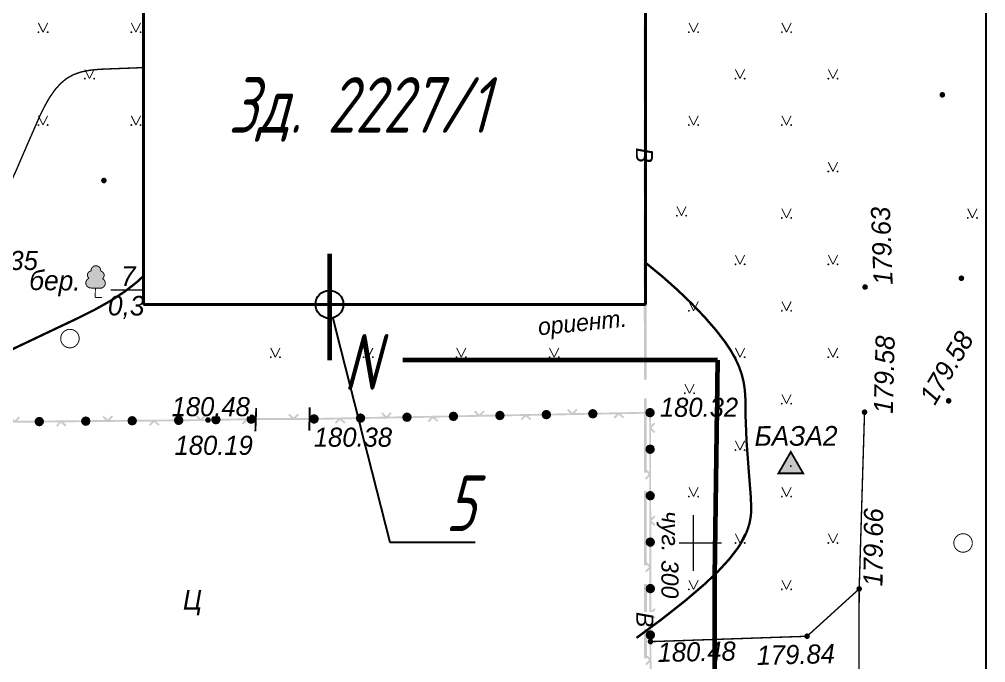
# Model space of a CAD drawing. Header units: millimetres. Extents: x 6735 to 13224, y -12144 to -9633.
# Drawn here: x 11084.1 to 11136.1, y -9702.5 to -9667.9 of the extents above; entities that cross this region are included whole.
import ezdxf
from ezdxf import colors
from ezdxf.entities.mleader import LeaderData, LeaderLine
from ezdxf.enums import TextEntityAlignment as Align
from ezdxf.math import Vec2, Vec3

# ---------------------------------------------------------------- set-up
doc = ezdxf.new("R2010")
doc.units = ezdxf.units.MM
doc.linetypes.add('Cплошная_0.50', pattern=[0])
doc.linetypes.add('Штриховая 1.5-1.5_0.50', pattern=[1.5, 0.75, -0.75])
for name, color, linetype, lineweight in [('КаБель силовой (Вновь)', 1, 'Continuous', 60), ('Линия выноска', 137, 'Continuous', 25), ('Рамка тонкая', 5, 'Continuous', 25), ('Строительный', 251, 'Continuous', 13), ('Текст', 2, 'Continuous', 25)]:
    doc.layers.add(name, color=color, linetype=linetype, lineweight=lineweight)
doc.styles.add('Simplex', font='simplex.shx', dxfattribs={"width": 0.7, "oblique": 15})
doc.styles.get("Standard").update_dxf_attribs({"font": 'arial.ttf'})

# ---------------------------------------------------------------- blocks, each defined once
blk = doc.blocks.new('1 - 1 пункт ГГС')
at = {"true_color": 0xffffff}
blk.add_hatch(color=7, dxfattribs=at).paths.add_polyline_path([(-1.326861, -0.769986), (1.326841, -0.769986), (0, 1.529892)])
at = {"color": 7, "linetype": 'Continuous', "lineweight": 0, "flags": 128}
for points, const_width in [([(-1.326859, -0.77), (0, 1.529889), (1.326859, -0.77), (-1.326859, -0.77)], 0.2), ([(0.040386, -0.033303), (0.049034, 0.018324), (0.008648, 0.051626), (-0.040386, 0.033303), (-0.049034, -0.018324), (-0.008648, -0.051626), (0.040386, -0.033303)], 0.1)]:
    blk.add_lwpolyline(points, close=True, dxfattribs=dict(at, const_width=const_width))
at = {"color": 7, "linetype": 'Continuous', "lineweight": 0, "true_color": 0xffffff, "const_width": 0.019999, "flags": 128}
blk.add_lwpolyline([(-1.326859, -0.77), (1.326859, -0.77), (0, 1.529889), (-1.326859, -0.77)], close=True, dxfattribs=at)
blk = doc.blocks.new('118 - 330 отм высот')
blk.add_hatch(color=7).paths.add_polyline_path([(0.098, 0.12), (0.002, 0.155), (-0.095, 0.121), (-0.146, 0.032), (-0.129, -0.069), (-0.05, -0.135), (0.052, -0.136), (0.131, -0.07), (0.149, 0.031)])
at = {"color": 7, "linetype": 'Continuous', "lineweight": 0, "const_width": 0.01, "flags": 128}
blk.add_lwpolyline([(0.098, 0.12), (0.002, 0.155), (-0.095, 0.121), (-0.146, 0.032), (-0.129, -0.069), (-0.05, -0.135), (0.052, -0.136), (0.131, -0.07), (0.149, 0.031), (0.098, 0.12)], close=True, dxfattribs=at)
blk = doc.blocks.new('2004 - 372 лес сажен d-2.0')
at = {"color": 7, "linetype": 'Continuous', "lineweight": 0, "const_width": 0.1, "flags": 128}
blk.add_lwpolyline([(0, 1), (0.269797, 0.962917), (0.519584, 0.854419), (0.730836, 0.682553), (0.887885, 0.460065), (0.979084, 0.203456), (0.997669, -0.068242), (0.942261, -0.33488), (0.81697, -0.57668), (0.631088, -0.775711), (0.398401, -0.917211), (0.136167, -0.990686), (-0.136167, -0.990686), (-0.398401, -0.917211), (-0.631088, -0.775711), (-0.81697, -0.57668), (-0.942261, -0.33488), (-0.997669, -0.068242), (-0.979084, 0.203456), (-0.887885, 0.460065), (-0.730836, 0.682553), (-0.519584, 0.854419), (-0.269797, 0.962917), (0, 1)], close=True, dxfattribs=at)
blk = doc.blocks.new('2014 - 416 газон')
at = {"color": 7, "linetype": 'Continuous', "lineweight": 0, "const_width": 0.1, "flags": 128}
for points in [[(-0.5, 1), (0, 0)], [(0, 0), (0.5, 1)]]:
    blk.add_lwpolyline(points, dxfattribs=at)
for points in [[(-0.5, 0.05), (-0.456699, 0.025), (-0.456699, -0.025), (-0.5, -0.05), (-0.543301, -0.025), (-0.543301, 0.025), (-0.5, 0.05)], [(0.5, 0.05), (0.543301, 0.025), (0.543301, -0.025), (0.5, -0.05), (0.456699, -0.025), (0.456699, 0.025), (0.5, 0.05)]]:
    blk.add_lwpolyline(points, close=True, dxfattribs=at)
blk = doc.blocks.new('22 - 107.1.1 столбы метал d-1.0')
blk.add_hatch(color=7).paths.add_polyline_path([(-0.00002, 0.5), (-0.25, 0.43302), (-0.43302, 0.25002), (-0.5, 0.00002), (-0.43302, -0.24998), (-0.25002, -0.433), (-0.00002, -0.5), (0.24998, -0.433), (0.433, -0.25), (0.5, 0), (0.433, 0.25), (0.25, 0.43302)])
at = {"color": 7, "linetype": 'Continuous', "lineweight": 0, "const_width": 0.02, "flags": 128}
blk.add_lwpolyline([(0, 0.5), (-0.25, 0.433013), (-0.433013, 0.25), (-0.5, 0), (-0.433013, -0.25), (-0.25, -0.433013), (0, -0.5), (0.25, -0.433013), (0.433013, -0.25), (0.5, 0), (0.433013, 0.25), (0.25, 0.433013), (0, 0.5)], close=True, dxfattribs=at)
blk = doc.blocks.new('736 - 474 Ворота')
at = {"color": 7, "linetype": 'Continuous', "lineweight": 0, "const_width": 0.2, "flags": 128}
blk.add_lwpolyline([(0, 1.25), (0, -1.25)], dxfattribs=at)
blk = doc.blocks.new('104 - 388.1 дер лист')
at = {"true_color": 0xffffff}
h = blk.add_hatch(color=7, dxfattribs=at)
h.dxf.hatch_style = 1
h.paths.add_polyline_path([(0.99, 1.79), (0.88, 1.94), (0.73, 2.05), (0.84, 2.16), (0.9, 2.32), (0.9, 2.5), (0.83, 2.65), (0.71, 2.77), (0.55, 2.83), (0.52, 2.88), (0.49, 3.07), (0.4, 3.23), (0.26, 3.35), (0.08, 3.41), (-0.11, 3.41), (-0.28, 3.34), (-0.42, 3.21), (-0.5, 3.04), (-0.52, 2.85), (-0.55, 2.83), (-0.71, 2.77), (-0.83, 2.65), (-0.9, 2.5), (-0.9, 2.32), (-0.84, 2.16), (-0.73, 2.05), (-0.88, 1.94), (-0.99, 1.79), (-1.05, 1.62), (-1.04, 1.43), (-0.97, 1.26), (-0.84, 1.12), (-0.68, 1.03), (-0.5, 1), (-0.45, 1), (0.45, 1), (0.5, 1), (0.68, 1.03), (0.84, 1.12), (0.97, 1.26), (1.04, 1.43), (1.05, 1.62)])
at = {"color": 7, "linetype": 'Continuous', "lineweight": 0, "const_width": 0.1, "flags": 128}
for points in [[(-0.52, 2.85), (-0.5, 3.04), (-0.42, 3.21), (-0.28, 3.34), (-0.11, 3.41), (0.08, 3.41), (0.26, 3.35), (0.4, 3.23), (0.49, 3.07), (0.52, 2.88)], [(-0.5, 1), (-0.68, 1.03), (-0.84, 1.12), (-0.97, 1.26), (-1.04, 1.43), (-1.05, 1.62), (-0.99, 1.79), (-0.88, 1.94), (-0.73, 2.05)], [(-0.72, 2.04), (-0.84, 2.16), (-0.9, 2.32), (-0.9, 2.5), (-0.83, 2.65), (-0.71, 2.77), (-0.55, 2.83)], [(-0.52, 2.85), (-0.55, 2.83)], [(0.73, 2.05), (0.88, 1.94), (0.99, 1.79), (1.05, 1.62), (1.04, 1.43), (0.97, 1.26), (0.84, 1.12), (0.68, 1.03), (0.5, 1)], [(0.52, 2.88), (0.55, 2.83)], [(0.55, 2.83), (0.71, 2.77), (0.83, 2.65), (0.9, 2.5), (0.9, 2.32), (0.84, 2.16), (0.72, 2.04)], [(-0.5, 1), (-0.45, 1)], [(-0.45, 1), (0.45, 1)], [(0, 0), (0, 1)], [(0.45, 1), (0.5, 1)], [(0.75, 0), (0, 0)]]:
    blk.add_lwpolyline(points, dxfattribs=at)
blk = doc.blocks.new('Крест')
at = {"color": 0, "linetype": 'Continuous', "lineweight": 0, "flags": 128}
for points in [[(0, -1), (0, 1)], [(-1, 0), (1, 0)]]:
    blk.add_lwpolyline(points, dxfattribs=at)
blk = doc.blocks.new('_DotBlank')
at = {"color": 0, "linetype": 'ByBlock', "lineweight": -2}
blk.add_line((-0.5, 0), (-1, 0), dxfattribs=at)
blk.add_circle((0, 0), 0.5, dxfattribs=at)

msp = doc.modelspace()

# ---------------------------------------------------------------- hatches: boundary and pattern name
at = {"layer": 'Строительный'}
for points in [[(11117.84119, -9672.27314), (11117.83783, -9668.27314), (11117.68783, -9668.27327), (11117.69119, -9672.27327)], [(11117.84539, -9677.27314), (11117.84203, -9673.27314), (11117.69203, -9673.27327), (11117.69539, -9677.27327)], [(11117.84958, -9682.27314), (11117.84622, -9678.27314), (11117.69622, -9678.27326), (11117.69958, -9682.27326)], [(11117.85378, -9687.27314), (11117.85042, -9683.27314), (11117.70042, -9683.27326), (11117.70378, -9687.27326)], [(11117.85798, -9692.27313), (11117.85462, -9688.27314), (11117.70462, -9688.27326), (11117.70798, -9692.27326)], [(11083.978, -9689.48982), (11084.07107, -9689.3951), (11084.14117, -9689.32376), (11084.06983, -9689.25365), (11083.89214, -9689.43449), (11083.85709, -9689.47017), (11083.64057, -9689.25742), (11083.57047, -9689.32877), (11083.64154, -9689.36768), (11083.79802, -9689.45335), (11083.57047, -9689.32877), (11083.73653, -9689.49194), (11082.60732, -9689.50187), (11082.6082, -9689.60189), (11083.85815, -9689.5909), (11085.0367, -9689.58054), (11086.23731, -9689.56999), (11086.14425, -9689.66471), (11086.07414, -9689.73606), (11086.14549, -9689.80616), (11086.32318, -9689.62532), (11086.35823, -9689.58965), (11086.57475, -9689.80239), (11086.64485, -9689.73104), (11086.47879, -9689.56787), (11087.608, -9689.55795), (11087.60712, -9689.45793), (11086.35717, -9689.46891), (11085.03582, -9689.48052)], [(11088.97781, -9689.44588), (11089.07088, -9689.35116), (11089.14098, -9689.27982), (11089.06963, -9689.20971), (11088.89195, -9689.39055), (11088.85689, -9689.42623), (11088.64038, -9689.21348), (11088.57028, -9689.28483), (11088.73634, -9689.448), (11087.60712, -9689.45793), (11087.608, -9689.55795), (11088.85795, -9689.54696), (11090.03651, -9689.5366), (11091.23712, -9689.52605), (11091.14406, -9689.62077), (11091.07395, -9689.69212), (11091.1453, -9689.76222), (11091.32299, -9689.58138), (11091.35804, -9689.54571), (11091.57455, -9689.75845), (11091.64466, -9689.6871), (11091.47859, -9689.52393), (11092.60781, -9689.51401), (11092.60693, -9689.41398), (11091.35698, -9689.42497), (11090.03563, -9689.43658)], [(11093.97762, -9689.40194), (11094.07068, -9689.30722), (11094.14079, -9689.23588), (11094.06944, -9689.16577), (11093.89175, -9689.34661), (11093.8567, -9689.38229), (11093.64019, -9689.16954), (11093.57008, -9689.24089), (11093.73615, -9689.40406), (11092.60693, -9689.41398), (11092.60781, -9689.51401), (11093.85776, -9689.50302), (11094.25155, -9689.49956), (11094.25125, -9689.46614), (11094.25111, -9689.44955), (11094.25149, -9689.46614), (11094.25226, -9689.49955), (11095.03685, -9689.48145), (11096.23719, -9689.45375), (11096.14549, -9689.54979), (11096.07641, -9689.62213), (11096.14875, -9689.69121), (11096.32384, -9689.50785), (11096.35838, -9689.47168), (11096.57791, -9689.6813), (11096.58293, -9689.67604), (11096.5828, -9689.6704), (11096.64254, -9689.61038), (11096.57998, -9689.5481), (11096.57991, -9689.54491), (11096.47861, -9689.44818), (11096.5771, -9689.44591), (11097.6068, -9689.44356), (11097.60657, -9689.34353), (11096.57635, -9689.34588), (11096.57647, -9689.3959), (11096.57531, -9689.3459), (11096.35559, -9689.35097), (11095.03455, -9689.38145), (11094.25031, -9689.39954)], [(11098.97731, -9689.34041), (11099.07099, -9689.2463), (11099.14156, -9689.17541), (11099.07067, -9689.10484), (11098.8918, -9689.28452), (11098.85652, -9689.31997), (11098.6414, -9689.10582), (11098.57083, -9689.17671), (11098.73583, -9689.34096), (11097.60657, -9689.34353), (11097.6068, -9689.44356), (11098.8568, -9689.44071), (11099.95996, -9689.43819), (11099.95984, -9689.38818), (11099.96078, -9689.43818), (11100.0362, -9689.43677), (11101.23665, -9689.41431), (11101.14453, -9689.50995), (11101.07514, -9689.58199), (11101.14717, -9689.65138), (11101.32306, -9689.46878), (11101.35776, -9689.43276), (11101.57637, -9689.64335), (11101.64576, -9689.57131), (11101.57431, -9689.5331), (11101.36757, -9689.42257), (11101.39319, -9689.43627), (11101.64576, -9689.57131), (11101.47809, -9689.40979), (11102.60715, -9689.38867), (11102.60528, -9689.28866), (11101.3555, -9689.31205), (11100.03433, -9689.33677), (11099.95932, -9689.33817)], [(11103.97578, -9689.26302), (11104.0679, -9689.16738), (11104.1373, -9689.09534), (11104.06526, -9689.02595), (11103.88937, -9689.20854), (11103.85467, -9689.24456), (11103.63606, -9689.03398), (11103.56667, -9689.10602), (11103.73434, -9689.26753), (11102.60528, -9689.28866), (11102.60715, -9689.38867), (11103.85693, -9689.36528), (11105.03533, -9689.34324), (11106.23578, -9689.32077), (11106.14365, -9689.41641), (11106.07426, -9689.48845), (11106.1463, -9689.55784), (11106.32219, -9689.37525), (11106.35688, -9689.33923), (11106.5755, -9689.54981), (11106.64489, -9689.47777), (11106.57343, -9689.43957), (11106.3667, -9689.32904), (11106.39232, -9689.34273), (11106.64489, -9689.47777), (11106.47721, -9689.31626), (11107.60628, -9689.29513), (11107.60441, -9689.19512), (11106.35462, -9689.21851), (11105.03346, -9689.24323)], [(11108.97491, -9689.16948), (11109.06703, -9689.07385), (11109.13642, -9689.00181), (11109.06438, -9688.93241), (11108.8885, -9689.11501), (11108.8538, -9689.15103), (11108.63519, -9688.94044), (11108.56579, -9689.01248), (11108.73347, -9689.174), (11107.60441, -9689.19512), (11107.60628, -9689.29513), (11108.85606, -9689.27175), (11110.03445, -9689.2497), (11111.2349, -9689.22724), (11111.14278, -9689.32287), (11111.07339, -9689.39491), (11111.14542, -9689.4643), (11111.32131, -9689.28171), (11111.35601, -9689.24569), (11111.57462, -9689.45627), (11111.64401, -9689.38423), (11111.57256, -9689.34603), (11111.36582, -9689.2355), (11111.39144, -9689.2492), (11111.64401, -9689.38423), (11111.47634, -9689.22272), (11112.6054, -9689.20159), (11112.60353, -9689.10159), (11111.35375, -9689.12497), (11110.03258, -9689.14969)], [(11113.97403, -9689.07594), (11114.06615, -9688.98031), (11114.13555, -9688.90827), (11114.06351, -9688.83888), (11113.88762, -9689.02147), (11113.85292, -9689.05749), (11113.63431, -9688.84691), (11113.56492, -9688.91895), (11113.63637, -9688.95715), (11113.84311, -9689.06768), (11113.81749, -9689.05398), (11113.56492, -9688.91895), (11113.73259, -9689.08046), (11112.60353, -9689.10159), (11112.6054, -9689.20159), (11113.85518, -9689.17821), (11115.03358, -9689.15616), (11116.23403, -9689.1337), (11116.1419, -9689.22933), (11116.07251, -9689.30137), (11116.14455, -9689.37077), (11116.32044, -9689.18817), (11116.35513, -9689.15215), (11116.57375, -9689.36274), (11116.64314, -9689.2907), (11116.47546, -9689.12918), (11117.60453, -9689.10806), (11117.60266, -9689.00805), (11116.35287, -9689.03143), (11115.03171, -9689.05615)], [(11117.60453, -9689.10806), (11117.98751, -9689.10089), (11117.98871, -9689.86608), (11117.99056, -9691.04468), (11117.99244, -9692.24534), (11117.8984, -9692.15159), (11117.82756, -9692.08097), (11117.75694, -9692.15181), (11117.93649, -9692.3308), (11117.97191, -9692.36611), (11117.75761, -9692.58108), (11117.82845, -9692.6517), (11117.99282, -9692.48682), (11117.99458, -9693.61608), (11118.09461, -9693.61592), (11118.09265, -9692.36592), (11118.09058, -9691.04453), (11118.08892, -9689.98667), (11118.18297, -9690.08041), (11118.25381, -9690.15103), (11118.32442, -9690.08019), (11118.14487, -9689.9012), (11118.10945, -9689.86589), (11118.32375, -9689.65092), (11118.25291, -9689.5803), (11118.08855, -9689.74518), (11118.08746, -9689.04986), (11118.03745, -9689.04993), (11118.03651, -9688.99993), (11117.60266, -9689.00805)], [(11117.86218, -9697.27313), (11117.85882, -9693.27313), (11117.70882, -9693.27326), (11117.71218, -9697.27326)], [(11118.09676, -9694.98666), (11118.1908, -9695.08041), (11118.26164, -9695.15103), (11118.33225, -9695.08019), (11118.1527, -9694.9012), (11118.11728, -9694.86589), (11118.33158, -9694.65091), (11118.26074, -9694.5803), (11118.22132, -9694.65109), (11118.1214, -9694.83052), (11118.26074, -9694.5803), (11118.09638, -9694.74518), (11118.09461, -9693.61592), (11117.99458, -9693.61608), (11117.99654, -9694.86608), (11117.99839, -9696.04468), (11118.00027, -9697.24533), (11117.90623, -9697.15158), (11117.83539, -9697.08097), (11117.76477, -9697.15181), (11117.94432, -9697.3308), (11117.97974, -9697.36611), (11117.76544, -9697.58108), (11117.83628, -9697.65169), (11118.00065, -9697.48681), (11118.00242, -9698.61607), (11118.10244, -9698.61591), (11118.10048, -9697.36592), (11118.09841, -9696.04452)], [(11117.86637, -9702.27313), (11117.86302, -9698.27313), (11117.71302, -9698.27326), (11117.71637, -9702.27326)], [(11118.10459, -9699.98665), (11118.19863, -9700.0804), (11118.26947, -9700.15102), (11118.34009, -9700.08018), (11118.16053, -9699.90119), (11118.12511, -9699.86588), (11118.33941, -9699.65091), (11118.26857, -9699.58029), (11118.10421, -9699.74517), (11118.10244, -9698.61591), (11118.00242, -9698.61607), (11118.00437, -9699.86607), (11118.00622, -9701.04467), (11118.00674, -9701.37821), (11118.03199, -9701.37817), (11118.05675, -9701.37813), (11118.03199, -9701.3783), (11118.00674, -9701.37846), (11118.01241, -9702.24556), (11117.9179, -9702.15228), (11117.84671, -9702.08201), (11117.77645, -9702.1532), (11117.95689, -9702.3313), (11117.99248, -9702.36643), (11117.77926, -9702.58247), (11117.85045, -9702.65273), (11117.88952, -9702.58174), (11118.00256, -9702.37637), (11117.98855, -9702.40182), (11117.85045, -9702.65273), (11118.01399, -9702.48703), (11118.02137, -9703.61627), (11118.12139, -9703.61561), (11118.11322, -9702.36564), (11118.10677, -9701.37793), (11118.10624, -9701.04451)]]:
    msp.add_hatch(color=7, dxfattribs=at).paths.add_polyline_path(points)

# ---------------------------------------------------------------- linework, layer by layer
at = {"layer": 'КаБель силовой (Вновь)'}
for p, q in [((11100.78749, -9680.49295), (11100.78749, -9686.22212)), ((11121.67095, -9686.22212), (11104.72922, -9686.22212))]:
    msp.add_line(p, q, dxfattribs=at)
at = {"layer": 'Рамка тонкая'}
msp.add_line((11136.09231, -9653.35746), (11136.09231, -9703.51857), dxfattribs=at)
at = {"layer": 'Строительный', "color": 7, "linetype": 'Cплошная_0.50', "lineweight": 0, "flags": 128}
for points, const_width in [([(11089.01003, -9682.45141), (11090.77705, -9682.45293)], 0.07498), ([(11129.28748, -9698.53866), (11126.48174, -9701.0888), (11118.05675, -9701.37813)], 0.075), ([(11129.24084, -9710.40922), (11129.28748, -9698.53866)], 0.075)]:
    msp.add_lwpolyline(points, dxfattribs=dict(at, const_width=const_width))
at = {"layer": 'Строительный', "color": 7, "linetype": 'Штриховая 1.5-1.5_0.50', "lineweight": 0, "ltscale": 2, "const_width": 0.075, "flags": 128}
msp.add_lwpolyline([(11129.57492, -9689.02767), (11129.53305, -9690.41322), (11129.47911, -9692.198), (11129.38329, -9695.36833), (11129.28748, -9698.53866)], dxfattribs=at)

# ---------------------------------------------------------------- block references
at = {"layer": 'Строительный', "color": 7, "xscale": 0.5, "yscale": 0.5}
for name, p in [('2014 - 416 газон', (11085.37739, -9668.56555)), ('2014 - 416 газон', (11090.37739, -9668.56555)), ('2014 - 416 газон', (11120.37739, -9668.56555)), ('2014 - 416 газон', (11125.37739, -9668.56555)), ('2014 - 416 газон', (11087.87739, -9671.06555)), ('2014 - 416 газон', (11122.87739, -9671.06555)), ('2014 - 416 газон', (11127.87739, -9671.06555)), ('2014 - 416 газон', (11085.37739, -9673.56555)), ('2014 - 416 газон', (11090.37739, -9673.56555)), ('2014 - 416 газон', (11120.37739, -9673.56555)), ('2014 - 416 газон', (11125.37739, -9673.56555)), ('2014 - 416 газон', (11127.87739, -9676.06555)), ('2014 - 416 газон', (11119.72865, -9678.4451)), ('2014 - 416 газон', (11125.37739, -9678.56555)), ('2014 - 416 газон', (11135.37739, -9678.56555)), ('2014 - 416 газон', (11122.87739, -9681.06555)), ('2014 - 416 газон', (11127.87739, -9681.06555)), ('2014 - 416 газон', (11120.37739, -9683.56555)), ('2014 - 416 газон', (11125.37739, -9683.56555)), ('2004 - 372 лес сажен d-2.0', (11086.82652, -9685.06135)), ('2014 - 416 газон', (11097.87739, -9686.06555)), ('2014 - 416 газон', (11102.87739, -9686.06555)), ('2014 - 416 газон', (11107.87739, -9686.06555)), ('2014 - 416 газон', (11112.87739, -9686.06555)), ('2014 - 416 газон', (11122.87739, -9686.06555)), ('2014 - 416 газон', (11127.87739, -9686.06555)), ('2014 - 416 газон', (11120.15747, -9688.00709)), ('2014 - 416 газон', (11125.37739, -9688.56555)), ('2014 - 416 газон', (11122.87739, -9691.06555)), ('2014 - 416 газон', (11120.37739, -9693.56555)), ('2014 - 416 газон', (11125.37739, -9693.56555)), ('2014 - 416 газон', (11122.87739, -9696.06555)), ('2014 - 416 газон', (11127.87739, -9696.06555)), ('2004 - 372 лес сажен d-2.0', (11134.87739, -9696.06555)), ('2014 - 416 газон', (11120.37739, -9698.56555)), ('2014 - 416 газон', (11125.37739, -9698.56555))]:
    msp.add_blockref(name, p, dxfattribs=at)
at = {"layer": 'Строительный', "color": 7}
for p in [(11133.75948, -9671.94296, 179.48), (11088.65161, -9676.55547, 179.82), (11134.78355, -9681.81711, 179.57), (11129.60351, -9682.29194, 179.63), (11134.09853, -9688.41735, 179.58), (11094.25111, -9689.44955, 180.19), (11096.57647, -9689.3959, 180.48), (11099.95984, -9689.38818, 180.38), (11118.03745, -9689.04994, 180.32), (11129.57492, -9689.02767, 179.58), (11129.28748, -9698.53866, 179.66), (11118.05675, -9701.37813, 180.48), (11126.48174, -9701.0888, 179.84)]:
    msp.add_blockref('118 - 330 отм высот', p, dxfattribs=at)
for name, p, xscale, yscale, rotation in [('104 - 388.1 дер лист', (11088.18273, -9682.84592), 0.500000000000191, 0.500000000000191, 358.4128729999899), ('736 - 474 Ворота', (11096.82473, -9689.42883), 0.4999999999999101, 0.4999999999999101, 177.9382820000015), ('736 - 474 Ворота', (11099.71379, -9689.38785), 0.5000000000000244, 0.5000000000000244, 178.7412159999944), ('22 - 107.1.1 столбы метал d-1.0', (11118.03745, -9689.04994), 0.5000000000000869, 0.5000000000000869, 271.071920000005), ('22 - 107.1.1 столбы метал d-1.0', (11085.17623, -9689.5293), 0.4999999999999765, 0.4999999999999765, 90.50352600001087), ('22 - 107.1.1 столбы метал d-1.0', (11087.67603, -9689.50733), 0.4999999999999765, 0.4999999999999765, 90.50352600001087), ('22 - 107.1.1 столбы метал d-1.0', (11090.17584, -9689.48536), 0.4999999999999765, 0.4999999999999765, 90.50352600001087), ('22 - 107.1.1 столбы метал d-1.0', (11092.67564, -9689.4634), 0.4999999999999765, 0.4999999999999765, 90.50352600001087), ('22 - 107.1.1 столбы метал d-1.0', (11094.67824, -9689.42531), 0.4999999999999531, 0.4999999999999531, 91.32176299999307), ('22 - 107.1.1 столбы метал d-1.0', (11096.57647, -9689.3959), 0.4999999999998408, 0.4999999999998408, 346.6283499999836), ('22 - 107.1.1 столбы метал d-1.0', (11099.95984, -9689.38818), 0.4999999999998408, 0.4999999999998408, 346.6283499999836), ('22 - 107.1.1 столбы метал d-1.0', (11099.95984, -9689.38818), 0.5000000000000869, 0.5000000000000869, 271.071920000005), ('22 - 107.1.1 столбы метал d-1.0', (11102.45931, -9689.34141), 0.5000000000000869, 0.5000000000000869, 271.071920000005), ('22 - 107.1.1 столбы метал d-1.0', (11104.95877, -9689.29465), 0.5000000000000869, 0.5000000000000869, 271.071920000005), ('22 - 107.1.1 столбы метал d-1.0', (11107.45823, -9689.24788), 0.5000000000000869, 0.5000000000000869, 271.071920000005), ('22 - 107.1.1 столбы метал d-1.0', (11109.95769, -9689.20111), 0.5000000000000869, 0.5000000000000869, 271.071920000005), ('22 - 107.1.1 столбы метал d-1.0', (11112.45716, -9689.15435), 0.5000000000000869, 0.5000000000000869, 271.071920000005), ('22 - 107.1.1 столбы метал d-1.0', (11114.95662, -9689.10758), 0.5000000000000869, 0.5000000000000869, 271.071920000005), ('22 - 107.1.1 столбы метал d-1.0', (11118.04053, -9691.0211), 0.499999999999846, 0.499999999999846, 180.0897380000039), ('1 - 1 пункт ГГС', (11125.60805, -9691.92821), 0.4999999999998405, 0.4999999999998405, 0.08788083428560549), ('22 - 107.1.1 столбы метал d-1.0', (11118.04445, -9693.521), 0.499999999999846, 0.499999999999846, 180.0897380000039), ('22 - 107.1.1 столбы метал d-1.0', (11118.04836, -9696.0209), 0.499999999999846, 0.499999999999846, 180.0897380000039), ('22 - 107.1.1 столбы метал d-1.0', (11118.05228, -9698.52079), 0.499999999999846, 0.499999999999846, 180.0897380000039), ('22 - 107.1.1 столбы метал d-1.0', (11118.05619, -9701.02069), 0.499999999999846, 0.499999999999846, 180.0897380000039)]:
    msp.add_blockref(name, p, dxfattribs=dict(at, xscale=xscale, yscale=yscale, rotation=rotation))
at = {"layer": 'Строительный', "color": 136, "true_color": 0x008080, "xscale": 1.5, "yscale": 1.5}
msp.add_blockref('Крест', (11120.37739, -9696.06555), dxfattribs=at)

# ---------------------------------------------------------------- texts
at = {"layer": 'КаБель силовой (Вновь)', "style": 'Simplex', "oblique": 15, "width": 0.7}
msp.add_text('N', height=3, dxfattribs=at).set_placement((11102.47301, -9686.32863), align=Align.MIDDLE_CENTER)
at = {"layer": 'Строительный', "color": 7, "insert": (11080.89207, -9680.86181), "char_height": 1.028706, "attachment_point": 4, "bg_fill": 3, "box_fill_scale": 1, "bg_fill_color": 256, "bg_fill_transparency": 4462}
msp.add_mtext('{\\fD431|c1|b0|i1;\\l\\C0;179.35}', dxfattribs=at)
at = {"layer": 'Строительный', "color": 7, "bg_fill": 3, "box_fill_scale": 1, "bg_fill_color": 256}
for s, insert, char_height, attachment_point, rotation, bg_fill_transparency in [('{\\fBm431|b0|i1|c204|p18;\\C0;ориент\\fBm431|b0|i1|c0|p18;.}', (11111.95896, -9683.9709), 0.922597, 1, 5.74033, 0), ('{\\fD431|c1|b0|i1;\\l\\C0;179.58}', (11130.58768, -9689.10729), 1.028706, 4, 88.502169, 15601960), ('{\\fBm431|c1|b0|i1;\\l\\C0;Ц}', (11092.90357, -9698.59568), 1.057968, 1, 0.02085, 0)]:
    msp.add_mtext(s, dxfattribs=dict(at, insert=insert, char_height=char_height, attachment_point=attachment_point, rotation=rotation, bg_fill_transparency=bg_fill_transparency))
at = {"layer": 'Текст', "insert": (11090.78749, -9672.72212), "char_height": 3, "width": 27, "attachment_point": 4, "style": 'Simplex'}
msp.add_mtext('\\pi4.55549;Зд. 2227/1', dxfattribs=at)

# ---------------------------------------------------------------- next in the draw order: texts
at = {"layer": 'Строительный', "color": 7, "bg_fill": 3, "box_fill_scale": 1, "bg_fill_color": 256}
for s, insert, char_height, attachment_point, rotation, bg_fill_transparency in [('{\\fBm431|c1|b0|i1;\\l\\C0;В}', (11117.27151, -9674.78047), 0.922597, 7, 270.0481, 0), ('{\\fD431|c1|b0|i1;\\l\\C0;179.63}', (11130.58493, -9682.17514), 1.028706, 4, 92.085242, 4382), ('{\\fBm431|c1|b0|i1;\\l\\C0;бер.}', (11084.64378, -9681.38753), 1.057968, 1, 359.306114, 0), ('{\\fBm431|c1|b0|i1;\\l\\C0;7}', (11089.57254, -9681.16628), 1.057968, 1, 359.793208, 0), ('{\\fBm431|c1|b0|i1;\\l\\C0;0,3}', (11088.8731, -9682.75261), 1.057968, 1, 359.655639, 0), ('{\\fD431|c1|b0|i1;\\l\\C0;179.58}', (11132.92191, -9688.44227), 1.028706, 4, 59.470968, 4447), ('{\\fBm431|c1|b0|i1;\\l\\C0;БАЗА2}', (11123.65849, -9689.77822), 1.057968, 1, 0.147278, 7411985), ('{\\fBm431|c1|b0|i1;\\l\\C0;чуг.}', (11118.38811, -9694.35681), 0.922597, 7, 270.0481, 0), ('{\\fD431|c1|b0|i1;\\l\\C0;179.66}', (11130.03268, -9698.40461), 1.028706, 4, 89.507525, 6099180), ('{\\fBm431|b0|i1|c0|p18;\\C0;30\\fBm431|b0|i1|c204|p18;0}', (11118.63045, -9696.98554), 0.922597, 7, 270.0481, 0), ('{\\fBm431|c1|b0|i1;\\l\\C0;В}', (11117.2925, -9699.77946), 0.922597, 7, 270.0481, 0), ('{\\fD431|c1|b0|i1;\\l\\C0;180.48}', (11118.44035, -9701.96437), 1.028706, 4, 1.027678, 15601930), ('{\\fD431|c1|b0|i1;\\l\\C0;179.84}', (11123.77373, -9702.12777), 1.028706, 4, 1.414421, 4327)]:
    msp.add_mtext(s, dxfattribs=dict(at, insert=insert, char_height=char_height, attachment_point=attachment_point, rotation=rotation, bg_fill_transparency=bg_fill_transparency))
at = {"layer": 'Строительный', "color": 7, "char_height": 1.028706, "attachment_point": 4, "bg_fill": 3, "box_fill_scale": 1, "bg_fill_color": 256}
for s, insert, bg_fill_transparency in [('{\\fD431|c1|b0|i1;\\l\\C0;180.48}', (11092.29999, -9688.73382), 4417), ('{\\fD431|c1|b0|i1;\\l\\C0;180.32}', (11118.56655, -9688.76723), 4387), ('{\\fD431|c1|b0|i1;\\l\\C0;180.38}', (11099.94801, -9690.3777), 4397), ('{\\fD431|c1|b0|i1;\\l\\C0;180.19}', (11092.45548, -9690.81469), 6099250)]:
    msp.add_mtext(s, dxfattribs=dict(at, insert=insert, bg_fill_transparency=bg_fill_transparency))

# ---------------------------------------------------------------- next in the draw order: linework, layer by layer
at = {"layer": 'КаБель силовой (Вновь)'}
for p, q in [((11121.67095, -9686.22212), (11121.50653, -9697.88832)), ((11121.50653, -9697.88832), (11121.50653, -9723.67343))]:
    msp.add_line(p, q, dxfattribs=at)
at = {"layer": 'Строительный', "lineweight": 40}
for p, q in [((11090.78749, -9662.22212), (11090.78749, -9683.22212)), ((11117.78749, -9683.22212), (11117.78749, -9662.22212)), ((11090.78749, -9683.22212), (11117.78749, -9683.22212))]:
    msp.add_line(p, q, dxfattribs=at)
at = {"layer": 'Строительный', "color": 34, "linetype": 'Cплошная_0.50', "lineweight": 0, "true_color": 0xa55200, "flags": 128}
for points, const_width, elevation in [([(11090.78749, -9670.46072), (11090.43503, -9670.48524), (11089.33113, -9670.52632), (11089.25569, -9670.52855), (11088.43057, -9670.56222), (11087.8778, -9670.61657), (11087.41637, -9670.7095), (11087.02236, -9670.84856), (11086.65692, -9671.05232), (11086.32407, -9671.32421), (11086.01208, -9671.67388), (11085.71224, -9672.11118), (11085.46883, -9672.54283), (11085.2035, -9673.07896), (11084.49633, -9674.69692), (11083.91711, -9676.04319), (11083.46167, -9677.02204), (11083.02079, -9677.86829), (11082.5879, -9678.59004), (11082.19427, -9679.15473), (11081.7617, -9679.69688), (11081.29159, -9680.21475), (11080.78626, -9680.70577), (11080.24391, -9681.17083), (11079.67507, -9681.60013), (11079.08791, -9681.98722), (11078.50902, -9682.3145), (11078.19435, -9682.46274), (11077.9543, -9682.54109), (11077.74732, -9682.56299), (11077.55169, -9682.53017), (11077.35365, -9682.4431), (11077.12445, -9682.29159), (11076.37845, -9681.65594), (11076.10471, -9681.4127), (11075.12548, -9680.58582), (11074.68253, -9680.24878), (11074.25261, -9679.94853), (11073.82626, -9679.67904), (11073.40843, -9679.44404), (11072.99833, -9679.24312), (11072.59572, -9679.07616), (11072.19627, -9678.94184), (11071.80428, -9678.84213), (11071.41973, -9678.77701), (11071.04268, -9678.7465), (11070.67317, -9678.7506), (11070.31126, -9678.78931), (11069.95704, -9678.86264), (11069.61056, -9678.97055), (11069.57045, -9678.98736)], 0.075, 179.5), ([(11117.30823, -9701.17533), (11118.65974, -9700.17471), (11119.92698, -9699.17544), (11120.97048, -9698.28264), (11121.69663, -9697.59162), (11122.28718, -9696.95029), (11122.74917, -9696.35108), (11122.93455, -9696.06402), (11123.0909, -9695.78326), (11123.21472, -9695.51776), (11123.31368, -9695.25425), (11123.38873, -9694.99023), (11123.44101, -9694.72176), (11123.47087, -9694.45333), (11123.48143, -9694.16682), (11123.44603, -9693.43868), (11123.37256, -9692.53025), (11123.22752, -9690.60687), (11123.17517, -9689.27577), (11123.17348, -9688.9184), (11123.16524, -9688.28531), (11123.13326, -9687.82094), (11123.06818, -9687.38965), (11122.96626, -9686.97886), (11122.81706, -9686.5569), (11122.62067, -9686.13163), (11122.37384, -9685.69607), (11122.07396, -9685.24567), (11121.57702, -9684.60072), (11120.96643, -9683.89931), (11120.26163, -9683.16384), (11119.48959, -9682.42248), (11118.68159, -9681.70523), (11117.86923, -9681.0401), (11117.78749, -9680.97896)], 0.125, 180), ([(11090.78749, -9681.68793), (11090.42036, -9682.02671), (11089.78959, -9682.5183), (11089.04539, -9683.00738), (11088.18105, -9683.49556), (11087.25976, -9683.95892), (11085.82619, -9684.63773), (11083.87669, -9685.5649), (11082.45306, -9686.28963), (11081.23413, -9686.97537), (11080.21314, -9687.62906), (11079.75728, -9687.95777), (11079.3473, -9688.28229), (11078.98226, -9688.60337), (11078.66157, -9688.92153), (11078.38466, -9689.23735), (11078.15141, -9689.55101), (11077.96162, -9689.8628), (11077.92097, -9689.94885)], 0.125, 180)]:
    msp.add_lwpolyline(points, dxfattribs=dict(at, const_width=const_width, elevation=elevation))

# ---------------------------------------------------------------- next in the draw order: leaders
at = {"layer": 'Линия выноска'}
ml = msp.add_multileader_mtext('Standard', dxfattribs=at)
ml.set_content('5', color=2, style='Simplex')
ml.set_leader_properties()
ml.set_arrow_properties(name='DOTBLANK')
ml.build(insert=Vec2(0, 0))
ml.multileader.update_dxf_attribs({"text_left_attachment_type": 6, "text_right_attachment_type": 6, "dogleg_length": 1, "arrow_head_size": 1.5})
ctx = ml.context
ctx.base_point, ctx.char_height, ctx.arrow_head_size, ctx.plane_origin = Vec3(11105.02734, -9696.02789), 3, 1.5, Vec3(11098.02734, -9695.02789)
ctx.left_attachment, ctx.right_attachment = 6, 6
notes = []
notes.append((ctx, [(0, (1, 1, 0), (11104.02734, -9696.02789), (1, 0), 1, [(0, [(11100.78749, -9683.22212)], 0, [])])]))
ctx.mtext.insert, ctx.mtext.flow_direction = Vec3(11107.02734, -9692.42789), 5
for ctx, leaders in notes:
    for number, flags, end, landing, length, lines in leaders:
        leader = LeaderData()
        leader.index, (leader.has_last_leader_line, leader.has_dogleg_vector, leader.attachment_direction) = number, flags
        leader.last_leader_point, leader.dogleg_vector, leader.dogleg_length = Vec3(end), Vec3(landing), length
        for number, points, colour, breaks in lines:
            line = LeaderLine()
            line.index, line.vertices, line.color, line.breaks = number, Vec3.list(points), colors.encode_raw_color(colour), breaks
            leader.lines.append(line)
        ctx.leaders.append(leader)

doc.saveas('drawing.dxf')
